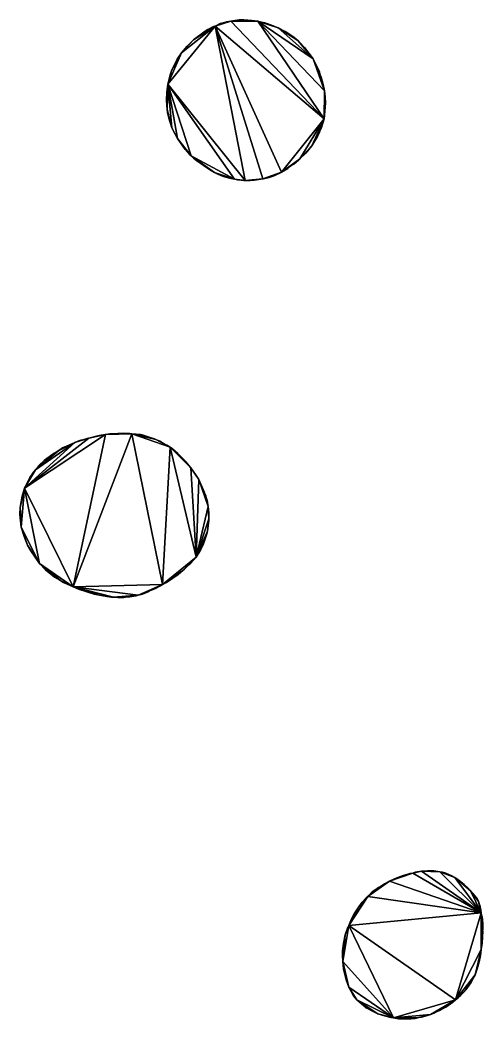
# Model space of a CAD drawing. Extents: x -75 to 84, y -69 to 71.
# Drawn here: x -74.8 to -15.7, y -68.7 to 58.9 of the extents above; entities that cross this region are included whole.
import ezdxf

# ---------------------------------------------------------------- set-up
doc = ezdxf.new("R2010")
doc.units = 0

msp = doc.modelspace()

# ---------------------------------------------------------------- linework, layer by layer
for points in [[(-47.89, 58.71, 138), (-49.25, 58.39, 138), (-49.92, 58.09, 138)], [(-36.01, 46.24, 138), (-47.89, 58.71, 138), (-49.92, 58.09, 138)], [(-47.89, 58.71, 138), (-49, 58.47, 138), (-49.25, 58.39, 138)], [(-47.89, 58.71, 138), (-48.45, 58.63, 138), (-49, 58.47, 138)], [(-46.84, 58.86, 138), (-47.65, 58.77, 138), (-47.89, 58.71, 138)], [(-44.44, 58.69, 138), (-46.84, 58.86, 138), (-47.89, 58.71, 138)], [(-36.01, 46.24, 138), (-44.44, 58.69, 138), (-47.89, 58.71, 138)], [(-46.84, 58.86, 138), (-47.06, 58.84, 138), (-47.65, 58.77, 138)], [(-46.05, 58.85, 138), (-46.23, 58.86, 138), (-46.84, 58.86, 138)], [(-44.44, 58.69, 138), (-46.05, 58.85, 138), (-46.84, 58.86, 138)], [(-44.44, 58.69, 138), (-45.73, 58.83, 138), (-46.05, 58.85, 138)], [(-44.44, 58.69, 138), (-45.21, 58.8, 138), (-45.73, 58.83, 138)], [(-49.92, 58.09, 138), (-54.2, 54.66, 138), (-55.93, 50.66, 138)], [(-46.07, 38.38, 138), (-49.92, 58.09, 138), (-55.93, 50.66, 138)], [(-49.92, 58.09, 138), (-52.66, 56.31, 138), (-54.2, 54.66, 138)], [(-49.92, 58.09, 138), (-51.18, 57.44, 138), (-52.66, 56.31, 138)], [(-51.18, 57.44, 138), (-52.38, 56.54, 138), (-52.66, 56.31, 138)], [(-49.92, 58.09, 138), (-50.83, 57.66, 138), (-51.18, 57.44, 138)], [(-49.92, 58.09, 138), (-50.12, 58.01, 138), (-50.83, 57.66, 138)], [(-41.42, 39.42, 138), (-36.01, 46.24, 138), (-49.92, 58.09, 138)], [(-43.82, 38.56, 138), (-41.42, 39.42, 138), (-49.92, 58.09, 138)], [(-46.07, 38.38, 138), (-43.82, 38.56, 138), (-49.92, 58.09, 138)], [(-41.88, 57.85, 138), (-44.38, 58.68, 138), (-44.44, 58.69, 138)], [(-37.42, 53.88, 138), (-41.88, 57.85, 138), (-44.44, 58.69, 138)], [(-35.97, 49.83, 138), (-37.42, 53.88, 138), (-44.44, 58.69, 138)], [(-36.01, 46.24, 138), (-35.97, 49.83, 138), (-44.44, 58.69, 138)], [(-43.18, 58.36, 138), (-43.55, 58.49, 138), (-44.38, 58.68, 138)], [(-41.88, 57.85, 138), (-43.18, 58.36, 138), (-44.38, 58.68, 138)], [(-41.88, 57.85, 138), (-42.72, 58.21, 138), (-43.18, 58.36, 138)], [(-41.88, 57.85, 138), (-41.88, 57.85, 138), (-42.72, 58.21, 138)], [(-40.14, 56.85, 138), (-40.99, 57.4, 138), (-41.88, 57.85, 138)], [(-39.36, 56.22, 138), (-40.14, 56.85, 138), (-41.88, 57.85, 138)], [(-37.42, 53.88, 138), (-39.36, 56.22, 138), (-41.88, 57.85, 138)], [(-52.66, 56.31, 138), (-53.46, 55.53, 138), (-54.2, 54.66, 138)], [(-52.66, 56.31, 138), (-53.15, 55.84, 138), (-53.46, 55.53, 138)], [(-39.36, 56.22, 138), (-39.76, 56.57, 138), (-40.14, 56.85, 138)], [(-38.52, 55.36, 138), (-39.11, 55.99, 138), (-39.36, 56.22, 138)], [(-37.42, 53.88, 138), (-38.52, 55.36, 138), (-39.36, 56.22, 138)], [(-53.46, 55.53, 138), (-53.91, 55.02, 138), (-54.2, 54.66, 138)], [(-37.42, 53.88, 138), (-38.51, 55.34, 138), (-38.52, 55.36, 138)], [(-54.2, 54.66, 138), (-55.47, 52.37, 138), (-55.93, 50.66, 138)], [(-54.2, 54.66, 138), (-54.77, 53.86, 138), (-55.47, 52.37, 138)], [(-54.77, 53.86, 138), (-54.98, 53.46, 138), (-55.47, 52.37, 138)], [(-54.2, 54.66, 138), (-54.65, 54.05, 138), (-54.77, 53.86, 138)], [(-36.61, 52.24, 138), (-37.04, 53.19, 138), (-37.42, 53.88, 138)], [(-36.38, 51.57, 138), (-36.61, 52.24, 138), (-37.42, 53.88, 138)], [(-36.13, 50.64, 138), (-36.38, 51.57, 138), (-37.42, 53.88, 138)], [(-35.97, 49.83, 138), (-36.13, 50.64, 138), (-37.42, 53.88, 138)], [(-55.47, 52.37, 138), (-55.59, 51.98, 138), (-55.93, 50.66, 138)], [(-55.47, 52.37, 138), (-55.51, 52.25, 138), (-55.59, 51.98, 138)], [(-55.59, 51.98, 138), (-55.77, 51.44, 138), (-55.93, 50.66, 138)], [(-36.13, 50.64, 138), (-36.31, 51.39, 138), (-36.38, 51.57, 138)], [(-55.93, 50.66, 138), (-55.95, 50.57, 138), (-56.07, 49.62, 138)], [(-55.93, 50.66, 138), (-56.07, 49.62, 138), (-56.03, 47.44, 138)], [(-55.95, 50.57, 138), (-56.06, 49.83, 138), (-56.07, 49.62, 138)], [(-55.93, 50.66, 138), (-56.03, 47.44, 138), (-55.41, 45.1, 138)], [(-55.93, 50.66, 138), (-55.94, 50.64, 138), (-55.95, 50.57, 138)], [(-55.93, 50.66, 138), (-55.41, 45.1, 138), (-54.69, 43.73, 138)], [(-55.93, 50.66, 138), (-54.69, 43.73, 138), (-52.97, 41.5, 138)], [(-47.44, 38.53, 138), (-46.07, 38.38, 138), (-55.93, 50.66, 138)], [(-47.44, 38.53, 138), (-55.93, 50.66, 138), (-52.97, 41.5, 138)], [(-35.97, 49.83, 138), (-36.03, 50.15, 138), (-36.13, 50.64, 138)], [(-36.01, 46.24, 138), (-35.82, 48.23, 138), (-35.97, 49.83, 138)], [(-35.87, 49.03, 138), (-35.91, 49.53, 138), (-35.97, 49.83, 138)], [(-35.82, 48.23, 138), (-35.87, 49.03, 138), (-35.97, 49.83, 138)], [(-56.07, 49.62, 138), (-56.12, 49.03, 138), (-56.12, 48.57, 138)], [(-56.07, 49.62, 138), (-56.12, 48.57, 138), (-56.03, 47.44, 138)], [(-56.12, 48.57, 138), (-56.12, 48.23, 138), (-56.03, 47.44, 138)], [(-35.82, 48.23, 138), (-35.82, 48.24, 138), (-35.87, 49.03, 138)], [(-56.03, 47.44, 138), (-56.03, 47.42, 138), (-55.94, 46.79, 138)], [(-56.03, 47.44, 138), (-55.94, 46.79, 138), (-55.81, 46.32, 138)], [(-56.03, 47.44, 138), (-55.81, 46.32, 138), (-55.41, 45.1, 138)], [(-36.01, 46.24, 138), (-35.94, 46.92, 138), (-35.82, 48.23, 138)], [(-35.94, 46.92, 138), (-35.84, 47.8, 138), (-35.82, 48.23, 138)], [(-55.81, 46.32, 138), (-55.68, 45.81, 138), (-55.41, 45.1, 138)], [(-41.42, 39.42, 138), (-39.1, 41.12, 138), (-36.01, 46.24, 138)], [(-39.1, 41.12, 138), (-37.58, 42.79, 138), (-36.01, 46.24, 138)], [(-37.58, 42.79, 138), (-36.84, 43.99, 138), (-36.01, 46.24, 138)], [(-36.84, 43.99, 138), (-36.65, 44.41, 138), (-36.01, 46.24, 138)], [(-36.65, 44.41, 138), (-36.39, 45.01, 138), (-36.01, 46.24, 138)], [(-36.39, 45.01, 138), (-36.15, 45.71, 138), (-36.01, 46.24, 138)], [(-36.01, 46.24, 138), (-35.94, 46.62, 138), (-35.94, 46.92, 138)], [(-55.41, 45.1, 138), (-55.38, 45.01, 138), (-55.3, 44.84, 138)], [(-55.41, 45.1, 138), (-55.3, 44.84, 138), (-54.69, 43.73, 138)], [(-55.3, 44.84, 138), (-54.97, 44.15, 138), (-54.69, 43.73, 138)], [(-54.69, 43.73, 138), (-54.5, 43.4, 138), (-53.92, 42.57, 138)], [(-54.69, 43.73, 138), (-53.92, 42.57, 138), (-53.71, 42.34, 138)], [(-54.69, 43.73, 138), (-53.71, 42.34, 138), (-52.97, 41.5, 138)], [(-37.58, 42.79, 138), (-37.18, 43.4, 138), (-36.84, 43.99, 138)], [(-36.84, 43.99, 138), (-36.74, 44.19, 138), (-36.65, 44.41, 138)], [(-53.71, 42.34, 138), (-53.2, 41.73, 138), (-52.97, 41.5, 138)], [(-39.1, 41.12, 138), (-38.33, 41.87, 138), (-37.58, 42.79, 138)], [(-38.33, 41.87, 138), (-37.65, 42.7, 138), (-37.58, 42.79, 138)], [(-52.97, 41.5, 138), (-52.65, 41.23, 138), (-52.24, 40.89, 138)], [(-52.97, 41.5, 138), (-52.24, 40.89, 138), (-51.71, 40.51, 138)], [(-52.97, 41.5, 138), (-51.71, 40.51, 138), (-50.88, 39.92, 138)], [(-52.97, 41.5, 138), (-50.88, 39.92, 138), (-49.97, 39.39, 138)], [(-52.97, 41.5, 138), (-49.97, 39.39, 138), (-47.44, 38.53, 138)], [(-41.42, 39.42, 138), (-40.23, 40.23, 138), (-39.1, 41.12, 138)], [(-40.23, 40.23, 138), (-39.86, 40.46, 138), (-39.1, 41.12, 138)], [(-39.86, 40.46, 138), (-39.25, 40.98, 138), (-39.1, 41.12, 138)], [(-39.1, 41.12, 138), (-38.41, 41.79, 138), (-38.33, 41.87, 138)], [(-51.71, 40.51, 138), (-51.26, 40.17, 138), (-50.88, 39.92, 138)], [(-50.88, 39.92, 138), (-50.4, 39.63, 138), (-49.97, 39.39, 138)], [(-41.42, 39.42, 138), (-40.64, 39.91, 138), (-40.23, 40.23, 138)], [(-49.97, 39.39, 138), (-49.55, 39.18, 138), (-48.95, 38.91, 138)], [(-49.97, 39.39, 138), (-48.95, 38.91, 138), (-47.44, 38.53, 138)], [(-48.95, 38.91, 138), (-48.71, 38.82, 138), (-47.44, 38.53, 138)], [(-48.71, 38.82, 138), (-48.06, 38.65, 138), (-47.44, 38.53, 138)], [(-47.44, 38.53, 138), (-47.06, 38.44, 138), (-46.07, 38.38, 138)], [(-47.06, 38.44, 138), (-46.59, 38.39, 138), (-46.07, 38.38, 138)], [(-46.59, 38.39, 138), (-46.24, 38.37, 138), (-46.07, 38.38, 138)], [(-46.07, 38.38, 138), (-45.42, 38.37, 138), (-43.82, 38.56, 138)], [(-45.42, 38.37, 138), (-44.93, 38.42, 138), (-43.82, 38.56, 138)], [(-44.93, 38.42, 138), (-44.61, 38.44, 138), (-43.82, 38.56, 138)], [(-43.82, 38.56, 138), (-43, 38.75, 138), (-41.42, 39.42, 138)], [(-43.82, 38.56, 138), (-43.81, 38.56, 138), (-43, 38.75, 138)], [(-43.81, 38.56, 138), (-43.72, 38.58, 138), (-43, 38.75, 138)], [(-43, 38.75, 138), (-42.21, 39.05, 138), (-41.42, 39.42, 138)], [(-43, 38.75, 138), (-42.51, 38.92, 138), (-42.21, 39.05, 138)], [(-42.21, 39.05, 138), (-41.5, 39.38, 138), (-41.42, 39.42, 138)], [(-63.88, 5.91, 138), (-66.03, 5.47, 138), (-74.21, -0.95, 138)], [(-63.88, 5.91, 138), (-74.21, -0.95, 138), (-68.03, -13.53, 138)], [(-66.03, 5.47, 138), (-67.8, 4.9, 138), (-74.21, -0.95, 138)], [(-60.54, 6.02, 138), (-63.88, 5.91, 138), (-68.03, -13.53, 138)], [(-60.54, 6.02, 138), (-68.03, -13.53, 138), (-56.64, -13.24, 138)], [(-66.03, 5.47, 138), (-66.77, 5.26, 138), (-67.8, 4.9, 138)], [(-66.77, 5.26, 138), (-67.04, 5.2, 138), (-67.8, 4.9, 138)], [(-67.04, 5.2, 138), (-67.3, 5.12, 138), (-67.8, 4.9, 138)], [(-66.03, 5.47, 138), (-66.23, 5.43, 138), (-66.77, 5.26, 138)], [(-63.88, 5.91, 138), (-64.44, 5.82, 138), (-66.03, 5.47, 138)], [(-64.44, 5.82, 138), (-64.67, 5.79, 138), (-66.03, 5.47, 138)], [(-64.67, 5.79, 138), (-64.87, 5.75, 138), (-66.03, 5.47, 138)], [(-62.1, 6.04, 138), (-63.11, 6.01, 138), (-63.88, 5.91, 138)], [(-60.54, 6.02, 138), (-62.1, 6.04, 138), (-63.88, 5.91, 138)], [(-63.11, 6.01, 138), (-63.34, 5.99, 138), (-63.88, 5.91, 138)], [(-62.1, 6.04, 138), (-62.33, 6.04, 138), (-63.11, 6.01, 138)], [(-61.32, 6.07, 138), (-61.55, 6.08, 138), (-62.1, 6.04, 138)], [(-60.54, 6.02, 138), (-61.32, 6.07, 138), (-62.1, 6.04, 138)], [(-60.54, 6.02, 138), (-60.77, 6.05, 138), (-61.32, 6.07, 138)], [(-59.21, 5.87, 138), (-59.44, 5.92, 138), (-60.54, 6.02, 138)], [(-58.7, 5.7, 138), (-59.21, 5.87, 138), (-60.54, 6.02, 138)], [(-58.2, 5.53, 138), (-58.7, 5.7, 138), (-60.54, 6.02, 138)], [(-57.49, 5.3, 138), (-58.2, 5.53, 138), (-60.54, 6.02, 138)], [(-55.63, 4.31, 138), (-57.49, 5.3, 138), (-60.54, 6.02, 138)], [(-55.63, 4.31, 138), (-60.54, 6.02, 138), (-56.64, -13.24, 138)], [(-58.2, 5.53, 138), (-58.43, 5.61, 138), (-58.7, 5.7, 138)], [(-57.49, 5.3, 138), (-57.65, 5.37, 138), (-58.2, 5.53, 138)], [(-56.61, 4.86, 138), (-56.94, 5.07, 138), (-57.49, 5.3, 138)], [(-55.63, 4.31, 138), (-56.61, 4.86, 138), (-57.49, 5.3, 138)], [(-67.8, 4.9, 138), (-72.84, 1.4, 138), (-74.21, -0.95, 138)], [(-67.8, 4.9, 138), (-69.86, 3.88, 138), (-72.84, 1.4, 138)], [(-69.86, 3.88, 138), (-71.7, 2.61, 138), (-72.84, 1.4, 138)], [(-69.86, 3.88, 138), (-70.92, 3.18, 138), (-71.7, 2.61, 138)], [(-69.86, 3.88, 138), (-70.45, 3.54, 138), (-70.92, 3.18, 138)], [(-67.8, 4.9, 138), (-68.2, 4.74, 138), (-69.86, 3.88, 138)], [(-68.2, 4.74, 138), (-69.26, 4.25, 138), (-69.86, 3.88, 138)], [(-69.26, 4.25, 138), (-69.36, 4.2, 138), (-69.86, 3.88, 138)], [(-68.2, 4.74, 138), (-69.17, 4.3, 138), (-69.26, 4.25, 138)], [(-55.63, 4.31, 138), (-56.64, -13.24, 138), (-52.34, -9.76, 138)], [(-55.63, 4.31, 138), (-56.06, 4.58, 138), (-56.61, 4.86, 138)], [(-54.67, 3.5, 138), (-55.35, 4.11, 138), (-55.63, 4.31, 138)], [(-54.67, 3.49, 138), (-54.67, 3.5, 138), (-55.63, 4.31, 138)], [(-53.77, 2.59, 138), (-54.67, 3.49, 138), (-55.63, 4.31, 138)], [(-53.69, 2.49, 138), (-53.77, 2.59, 138), (-55.63, 4.31, 138)], [(-53.01, 1.67, 138), (-53.69, 2.49, 138), (-55.63, 4.31, 138)], [(-53.01, 1.67, 138), (-55.63, 4.31, 138), (-52.34, -9.76, 138)], [(-71.7, 2.61, 138), (-72.4, 1.95, 138), (-72.84, 1.4, 138)], [(-71.7, 2.61, 138), (-71.88, 2.44, 138), (-72.4, 1.95, 138)], [(-70.92, 3.18, 138), (-71.55, 2.73, 138), (-71.7, 2.61, 138)], [(-53.77, 2.59, 138), (-53.89, 2.72, 138), (-54.67, 3.49, 138)], [(-72.84, 1.4, 138), (-73.55, 0.42, 138), (-74.21, -0.95, 138)], [(-72.84, 1.4, 138), (-73.19, 0.93, 138), (-73.55, 0.42, 138)], [(-72.84, 1.4, 138), (-73.04, 1.17, 138), (-73.19, 0.93, 138)], [(-53.01, 1.67, 138), (-53.17, 1.9, 138), (-53.69, 2.49, 138)], [(-52.39, 0.8, 138), (-52.63, 1.16, 138), (-53.01, 1.67, 138)], [(-51.99, 0.16, 138), (-52.39, 0.8, 138), (-53.01, 1.67, 138)], [(-51.99, 0.16, 138), (-53.01, 1.67, 138), (-52.34, -9.76, 138)], [(-73.55, 0.42, 138), (-73.97, -0.39, 138), (-74.21, -0.95, 138)], [(-51.99, 0.16, 138), (-52.33, 0.71, 138), (-52.39, 0.8, 138)], [(-52.34, -9.76, 138), (-50.8, -3.28, 138), (-51.99, 0.16, 138)], [(-51.64, -0.62, 138), (-51.73, -0.39, 138), (-51.99, 0.16, 138)], [(-51.31, -1.39, 138), (-51.64, -0.62, 138), (-51.99, 0.16, 138)], [(-50.8, -3.28, 138), (-51.31, -1.39, 138), (-51.99, 0.16, 138)], [(-74.21, -0.95, 138), (-74.53, -1.95, 138), (-74.76, -3.38, 138)], [(-74.21, -0.95, 138), (-74.76, -3.38, 138), (-74.65, -5.9, 138)], [(-74.21, -0.95, 138), (-74.65, -5.9, 138), (-72.3, -10.54, 138)], [(-74.21, -0.95, 138), (-74.29, -1.16, 138), (-74.53, -1.95, 138)], [(-74.21, -0.95, 138), (-72.3, -10.54, 138), (-68.03, -13.53, 138)], [(-51.31, -1.39, 138), (-51.39, -1.17, 138), (-51.64, -0.62, 138)], [(-74.53, -1.95, 138), (-74.69, -2.73, 138), (-74.76, -3.38, 138)], [(-50.93, -2.49, 138), (-51.06, -1.94, 138), (-51.31, -1.39, 138)], [(-50.8, -3.28, 138), (-50.93, -2.49, 138), (-51.31, -1.39, 138)], [(-50.8, -3.28, 138), (-50.85, -2.73, 138), (-50.93, -2.49, 138)], [(-74.76, -3.38, 138), (-74.78, -3.65, 138), (-74.8, -4.3, 138)], [(-74.76, -3.38, 138), (-74.8, -4.3, 138), (-74.65, -5.9, 138)], [(-52.34, -9.76, 138), (-50.71, -4.84, 138), (-50.8, -3.28, 138)], [(-50.72, -4.06, 138), (-50.75, -3.52, 138), (-50.8, -3.28, 138)], [(-50.71, -4.84, 138), (-50.72, -4.06, 138), (-50.8, -3.28, 138)], [(-74.8, -4.3, 138), (-74.66, -5.86, 138), (-74.65, -5.9, 138)], [(-52.34, -9.76, 138), (-50.89, -6.41, 138), (-50.71, -4.84, 138)], [(-50.89, -6.41, 138), (-50.7, -5.08, 138), (-50.71, -4.84, 138)], [(-50.89, -6.41, 138), (-50.75, -5.63, 138), (-50.7, -5.08, 138)], [(-50.71, -4.84, 138), (-50.71, -4.3, 138), (-50.72, -4.06, 138)], [(-74.65, -5.9, 138), (-74.43, -6.64, 138), (-74.28, -7.1, 138)], [(-74.65, -5.9, 138), (-74.28, -7.1, 138), (-73.82, -8.2, 138)], [(-74.65, -5.9, 138), (-73.82, -8.2, 138), (-72.3, -10.54, 138)], [(-74.28, -7.1, 138), (-74.17, -7.42, 138), (-73.82, -8.2, 138)], [(-52.34, -9.76, 138), (-51.16, -7.42, 138), (-50.89, -6.41, 138)], [(-52.34, -9.76, 138), (-51.41, -8.05, 138), (-51.16, -7.42, 138)], [(-51.41, -8.05, 138), (-51.18, -7.51, 138), (-51.16, -7.42, 138)], [(-51.16, -7.42, 138), (-50.91, -6.64, 138), (-50.89, -6.41, 138)], [(-51.16, -7.42, 138), (-51.08, -7.19, 138), (-50.91, -6.64, 138)], [(-73.82, -8.2, 138), (-73.56, -8.69, 138), (-73.42, -8.95, 138)], [(-73.82, -8.2, 138), (-73.42, -8.95, 138), (-72.3, -10.54, 138)], [(-52.34, -9.76, 138), (-51.73, -8.75, 138), (-51.41, -8.05, 138)], [(-52.34, -9.76, 138), (-51.84, -8.98, 138), (-51.73, -8.75, 138)], [(-51.73, -8.75, 138), (-51.44, -8.19, 138), (-51.41, -8.05, 138)], [(-73.42, -8.95, 138), (-72.68, -10.04, 138), (-72.3, -10.54, 138)], [(-56.64, -13.24, 138), (-54.01, -11.46, 138), (-52.34, -9.76, 138)], [(-54.01, -11.46, 138), (-53.24, -10.73, 138), (-52.34, -9.76, 138)], [(-53.24, -10.73, 138), (-53, -10.5, 138), (-52.34, -9.76, 138)], [(-52.34, -9.76, 138), (-51.98, -9.21, 138), (-51.84, -8.98, 138)], [(-72.3, -10.54, 138), (-72.03, -10.87, 138), (-71.58, -11.32, 138)], [(-72.3, -10.54, 138), (-71.58, -11.32, 138), (-70.67, -12.1, 138)], [(-72.3, -10.54, 138), (-70.67, -12.1, 138), (-69.65, -12.73, 138)], [(-72.3, -10.54, 138), (-69.65, -12.73, 138), (-68.03, -13.53, 138)], [(-71.58, -11.32, 138), (-71.49, -11.4, 138), (-70.67, -12.1, 138)], [(-56.64, -13.24, 138), (-55.31, -12.42, 138), (-54.01, -11.46, 138)], [(-55.31, -12.42, 138), (-54.63, -11.96, 138), (-54.01, -11.46, 138)], [(-54.01, -11.46, 138), (-53.8, -11.28, 138), (-53.24, -10.73, 138)], [(-70.67, -12.1, 138), (-70.49, -12.23, 138), (-70.39, -12.3, 138)], [(-70.67, -12.1, 138), (-70.39, -12.3, 138), (-69.65, -12.73, 138)], [(-69.65, -12.73, 138), (-69.45, -12.85, 138), (-69.26, -12.96, 138)], [(-69.65, -12.73, 138), (-69.26, -12.96, 138), (-68.03, -13.53, 138)], [(-56.64, -13.24, 138), (-55.86, -12.82, 138), (-55.31, -12.42, 138)], [(-68.03, -13.53, 138), (-59.74, -14.6, 138), (-56.64, -13.24, 138)], [(-68.03, -13.53, 138), (-67.73, -13.66, 138), (-67.32, -13.83, 138)], [(-68.03, -13.53, 138), (-67.32, -13.83, 138), (-64.67, -14.6, 138)], [(-68.03, -13.53, 138), (-64.67, -14.6, 138), (-62.88, -14.84, 138)], [(-68.03, -13.53, 138), (-62.88, -14.84, 138), (-59.74, -14.6, 138)], [(-67.32, -13.83, 138), (-65.34, -14.45, 138), (-64.67, -14.6, 138)], [(-59.74, -14.6, 138), (-56.87, -13.39, 138), (-56.64, -13.24, 138)], [(-59.74, -14.6, 138), (-58.16, -14.02, 138), (-56.87, -13.39, 138)], [(-59.74, -14.6, 138), (-58.43, -14.15, 138), (-58.16, -14.02, 138)], [(-58.16, -14.02, 138), (-57.61, -13.78, 138), (-56.87, -13.39, 138)], [(-56.64, -13.24, 138), (-56.09, -12.96, 138), (-55.86, -12.82, 138)], [(-64.67, -14.6, 138), (-63.89, -14.74, 138), (-63.74, -14.75, 138)], [(-64.67, -14.6, 138), (-63.74, -14.75, 138), (-62.88, -14.84, 138)], [(-63.74, -14.75, 138), (-63.11, -14.84, 138), (-62.88, -14.84, 138)], [(-62.88, -14.84, 138), (-61.32, -14.86, 138), (-59.74, -14.6, 138)], [(-62.88, -14.84, 138), (-62.33, -14.88, 138), (-61.78, -14.89, 138)], [(-62.88, -14.84, 138), (-61.78, -14.89, 138), (-61.32, -14.86, 138)], [(-61.78, -14.89, 138), (-61.55, -14.88, 138), (-61.32, -14.86, 138)], [(-61.32, -14.86, 138), (-60.54, -14.77, 138), (-59.74, -14.6, 138)], [(-61.32, -14.86, 138), (-60.77, -14.82, 138), (-60.54, -14.77, 138)], [(-60.54, -14.77, 138), (-59.99, -14.69, 138), (-59.74, -14.6, 138)], [(-59.74, -14.6, 138), (-59.18, -14.45, 138), (-58.43, -14.15, 138)], [(-24.7, -50.09, 138), (-26.26, -50.54, 138), (-27.66, -51.12, 138)], [(-15.95, -55.16, 138), (-24.7, -50.09, 138), (-27.66, -51.12, 138)], [(-26.26, -50.54, 138), (-27.18, -50.89, 138), (-27.66, -51.12, 138)], [(-27.18, -50.89, 138), (-27.5, -51.03, 138), (-27.66, -51.12, 138)], [(-26.26, -50.54, 138), (-26.72, -50.69, 138), (-27.18, -50.89, 138)], [(-24.7, -50.09, 138), (-25.05, -50.16, 138), (-26.26, -50.54, 138)], [(-25.05, -50.16, 138), (-25.15, -50.18, 138), (-26.26, -50.54, 138)], [(-25.15, -50.18, 138), (-25.93, -50.41, 138), (-26.26, -50.54, 138)], [(-24.7, -50.09, 138), (-24.9, -50.13, 138), (-25.05, -50.16, 138)], [(-23.59, -49.85, 138), (-24.37, -49.98, 138), (-24.7, -50.09, 138)], [(-15.95, -55.16, 138), (-23.59, -49.85, 138), (-24.7, -50.09, 138)], [(-23.59, -49.85, 138), (-24, -49.92, 138), (-24.37, -49.98, 138)], [(-22.35, -49.82, 138), (-22.8, -49.8, 138), (-23.59, -49.85, 138)], [(-21.24, -49.93, 138), (-22.35, -49.82, 138), (-23.59, -49.85, 138)], [(-15.95, -55.16, 138), (-21.24, -49.93, 138), (-23.59, -49.85, 138)], [(-21.24, -49.93, 138), (-22.02, -49.82, 138), (-22.35, -49.82, 138)], [(-21.24, -49.93, 138), (-21.48, -49.89, 138), (-22.02, -49.82, 138)], [(-20.46, -50.11, 138), (-20.92, -49.99, 138), (-21.24, -49.93, 138)], [(-19.35, -50.63, 138), (-20.46, -50.11, 138), (-21.24, -49.93, 138)], [(-15.95, -55.16, 138), (-19.35, -50.63, 138), (-21.24, -49.93, 138)], [(-19.35, -50.63, 138), (-19.72, -50.45, 138), (-20.46, -50.11, 138)], [(-18.57, -51.21, 138), (-18.9, -50.95, 138), (-19.35, -50.63, 138)], [(-17.31, -52.35, 138), (-18.57, -51.21, 138), (-19.35, -50.63, 138)], [(-15.95, -55.16, 138), (-17.31, -52.35, 138), (-19.35, -50.63, 138)], [(-27.66, -51.12, 138), (-28.61, -51.66, 138), (-30.41, -53.08, 138)], [(-27.66, -51.12, 138), (-30.41, -53.08, 138), (-15.95, -55.16, 138)], [(-28.61, -51.66, 138), (-29.4, -52.18, 138), (-30.41, -53.08, 138)], [(-29.4, -52.18, 138), (-29.86, -52.47, 138), (-30.41, -53.08, 138)], [(-28.61, -51.66, 138), (-29.06, -51.93, 138), (-29.4, -52.18, 138)], [(-27.66, -51.12, 138), (-28.28, -51.45, 138), (-28.61, -51.66, 138)], [(-17.31, -52.35, 138), (-18.15, -51.54, 138), (-18.57, -51.21, 138)], [(-17.31, -52.35, 138), (-17.69, -51.97, 138), (-18.15, -51.54, 138)], [(-30.41, -53.08, 138), (-31.56, -54.41, 138), (-32.87, -56.8, 138)], [(-30.41, -53.08, 138), (-32.87, -56.8, 138), (-15.95, -55.16, 138)], [(-30.41, -53.08, 138), (-31.13, -53.82, 138), (-31.56, -54.41, 138)], [(-30.41, -53.08, 138), (-30.66, -53.26, 138), (-31.13, -53.82, 138)], [(-29.86, -52.47, 138), (-30.17, -52.81, 138), (-30.41, -53.08, 138)], [(-16.54, -53.24, 138), (-17, -52.69, 138), (-17.31, -52.35, 138)], [(-16.32, -53.72, 138), (-16.54, -53.24, 138), (-17.31, -52.35, 138)], [(-15.95, -55.16, 138), (-16.32, -53.72, 138), (-17.31, -52.35, 138)], [(-16.32, -53.72, 138), (-16.53, -53.26, 138), (-16.54, -53.24, 138)], [(-31.56, -54.41, 138), (-32.17, -55.29, 138), (-32.87, -56.8, 138)], [(-31.56, -54.41, 138), (-31.87, -54.83, 138), (-32.17, -55.29, 138)], [(-31.13, -53.82, 138), (-31.35, -54.05, 138), (-31.56, -54.41, 138)], [(-16.1, -54.37, 138), (-16.2, -54.05, 138), (-16.32, -53.72, 138)], [(-15.95, -55.16, 138), (-16.1, -54.37, 138), (-16.32, -53.72, 138)], [(-15.95, -55.16, 138), (-15.96, -54.83, 138), (-16.1, -54.37, 138)], [(-32.87, -56.8, 138), (-19.25, -66.28, 138), (-15.95, -55.16, 138)], [(-32.17, -55.29, 138), (-32.41, -55.76, 138), (-32.87, -56.8, 138)], [(-32.41, -55.76, 138), (-32.49, -55.93, 138), (-32.87, -56.8, 138)], [(-32.49, -55.93, 138), (-32.7, -56.39, 138), (-32.87, -56.8, 138)], [(-32.17, -55.29, 138), (-32.35, -55.61, 138), (-32.41, -55.76, 138)], [(-19.25, -66.28, 138), (-15.95, -59.85, 138), (-15.95, -55.16, 138)], [(-15.75, -56.55, 138), (-15.86, -55.62, 138), (-15.95, -55.16, 138)], [(-15.95, -59.85, 138), (-15.75, -56.55, 138), (-15.95, -55.16, 138)], [(-15.75, -56.55, 138), (-15.74, -56.39, 138), (-15.86, -55.62, 138)], [(-32.87, -56.8, 138), (-33.31, -57.96, 138), (-33.62, -61.37, 138)], [(-32.87, -56.8, 138), (-33.62, -61.37, 138), (-27.17, -68.58, 138)], [(-32.87, -56.8, 138), (-32.96, -57.01, 138), (-33.31, -57.96, 138)], [(-32.96, -57.01, 138), (-33.03, -57.18, 138), (-33.31, -57.96, 138)], [(-33.03, -57.18, 138), (-33.17, -57.55, 138), (-33.31, -57.96, 138)], [(-32.87, -56.8, 138), (-27.17, -68.58, 138), (-19.25, -66.28, 138)], [(-15.95, -59.85, 138), (-15.81, -58.24, 138), (-15.75, -56.55, 138)], [(-15.81, -58.24, 138), (-15.75, -57.5, 138), (-15.75, -56.55, 138)], [(-33.31, -57.96, 138), (-33.53, -59.06, 138), (-33.64, -60.02, 138)], [(-33.31, -57.96, 138), (-33.64, -60.02, 138), (-33.62, -61.37, 138)], [(-33.31, -57.96, 138), (-33.49, -58.74, 138), (-33.53, -59.06, 138)], [(-15.95, -59.85, 138), (-15.86, -59.06, 138), (-15.81, -58.24, 138)], [(-15.86, -59.06, 138), (-15.82, -58.7, 138), (-15.81, -58.24, 138)], [(-15.81, -58.24, 138), (-15.77, -57.96, 138), (-15.75, -57.5, 138)], [(-33.53, -59.06, 138), (-33.63, -59.52, 138), (-33.64, -60.02, 138)], [(-19.25, -66.28, 138), (-16.75, -63.06, 138), (-15.95, -59.85, 138)], [(-16.75, -63.06, 138), (-16.21, -61.41, 138), (-15.95, -59.85, 138)], [(-16.21, -61.41, 138), (-16.06, -60.63, 138), (-15.95, -59.85, 138)], [(-16.06, -60.63, 138), (-16, -60.31, 138), (-15.95, -59.85, 138)], [(-15.95, -59.85, 138), (-15.9, -59.52, 138), (-15.86, -59.06, 138)], [(-33.64, -60.02, 138), (-33.65, -60.17, 138), (-33.65, -60.59, 138)], [(-33.64, -60.02, 138), (-33.65, -60.59, 138), (-33.62, -61.37, 138)], [(-33.65, -60.59, 138), (-33.65, -61.09, 138), (-33.62, -61.37, 138)], [(-16.21, -61.41, 138), (-16.12, -61.09, 138), (-16.06, -60.63, 138)], [(-33.62, -61.37, 138), (-33.57, -61.89, 138), (-33.51, -62.33, 138)], [(-33.62, -61.37, 138), (-33.51, -62.33, 138), (-33.37, -63.02, 138)], [(-33.62, -61.37, 138), (-33.37, -63.02, 138), (-32.85, -64.67, 138)], [(-33.62, -61.37, 138), (-32.85, -64.67, 138), (-27.17, -68.58, 138)], [(-33.51, -62.33, 138), (-33.49, -62.45, 138), (-33.37, -63.02, 138)], [(-16.75, -63.06, 138), (-16.46, -62.33, 138), (-16.21, -61.41, 138)], [(-16.75, -63.06, 138), (-16.56, -62.6, 138), (-16.46, -62.33, 138)], [(-16.46, -62.33, 138), (-16.32, -61.87, 138), (-16.21, -61.41, 138)], [(-33.37, -63.02, 138), (-33.35, -63.11, 138), (-33.19, -63.73, 138)], [(-33.37, -63.02, 138), (-33.19, -63.73, 138), (-32.85, -64.67, 138)], [(-33.19, -63.73, 138), (-33.04, -64.22, 138), (-32.85, -64.67, 138)], [(-19.25, -66.28, 138), (-17.92, -64.99, 138), (-16.75, -63.06, 138)], [(-17.92, -64.99, 138), (-17.28, -64.09, 138), (-16.75, -63.06, 138)], [(-17.28, -64.09, 138), (-17.16, -63.89, 138), (-16.75, -63.06, 138)], [(-32.85, -64.67, 138), (-32.42, -65.48, 138), (-32.24, -65.78, 138)], [(-32.85, -64.67, 138), (-32.24, -65.78, 138), (-31.82, -66.28, 138)], [(-32.85, -64.67, 138), (-31.82, -66.28, 138), (-27.17, -68.58, 138)], [(-19.25, -66.28, 138), (-18.56, -65.67, 138), (-17.92, -64.99, 138)], [(-18.56, -65.67, 138), (-18.11, -65.22, 138), (-17.92, -64.99, 138)], [(-17.92, -64.99, 138), (-17.59, -64.55, 138), (-17.28, -64.09, 138)], [(-32.24, -65.78, 138), (-32.19, -65.85, 138), (-31.82, -66.28, 138)], [(-31.82, -66.28, 138), (-30.63, -67.3, 138), (-30.55, -67.34, 138)], [(-31.82, -66.28, 138), (-30.55, -67.34, 138), (-29.14, -68.05, 138)], [(-31.82, -66.28, 138), (-29.14, -68.05, 138), (-27.17, -68.58, 138)], [(-27.17, -68.58, 138), (-22.43, -68.14, 138), (-19.25, -66.28, 138)], [(-22.43, -68.14, 138), (-21.06, -67.5, 138), (-19.25, -66.28, 138)], [(-21.06, -67.5, 138), (-19.9, -66.78, 138), (-19.25, -66.28, 138)], [(-19.9, -66.78, 138), (-19.58, -66.56, 138), (-19.25, -66.28, 138)], [(-19.25, -66.28, 138), (-18.9, -66, 138), (-18.56, -65.67, 138)], [(-30.55, -67.34, 138), (-29.85, -67.73, 138), (-29.14, -68.05, 138)], [(-22.43, -68.14, 138), (-21.68, -67.82, 138), (-21.06, -67.5, 138)], [(-21.68, -67.82, 138), (-21.28, -67.63, 138), (-21.06, -67.5, 138)], [(-21.06, -67.5, 138), (-20.46, -67.19, 138), (-19.9, -66.78, 138)], [(-29.14, -68.05, 138), (-28.97, -68.12, 138), (-28.28, -68.32, 138)], [(-29.14, -68.05, 138), (-28.28, -68.32, 138), (-27.17, -68.58, 138)], [(-28.28, -68.32, 138), (-27.5, -68.52, 138), (-27.17, -68.58, 138)], [(-27.17, -68.58, 138), (-23.93, -68.55, 138), (-22.43, -68.14, 138)], [(-27.17, -68.58, 138), (-24.88, -68.69, 138), (-23.93, -68.55, 138)], [(-27.17, -68.58, 138), (-26.52, -68.69, 138), (-25.93, -68.72, 138)], [(-27.17, -68.58, 138), (-25.93, -68.72, 138), (-25.71, -68.72, 138)], [(-27.17, -68.58, 138), (-25.71, -68.72, 138), (-24.88, -68.69, 138)], [(-25.71, -68.72, 138), (-25.15, -68.71, 138), (-24.88, -68.69, 138)], [(-24.88, -68.69, 138), (-24.37, -68.67, 138), (-23.93, -68.55, 138)], [(-23.93, -68.55, 138), (-23.12, -68.36, 138), (-22.43, -68.14, 138)], [(-23.93, -68.55, 138), (-23.58, -68.49, 138), (-23.12, -68.36, 138)], [(-23.12, -68.36, 138), (-22.8, -68.29, 138), (-22.43, -68.14, 138)], [(-22.43, -68.14, 138), (-21.98, -67.97, 138), (-21.68, -67.82, 138)]]:
    msp.add_3dface(points)

doc.saveas('drawing.dxf')
